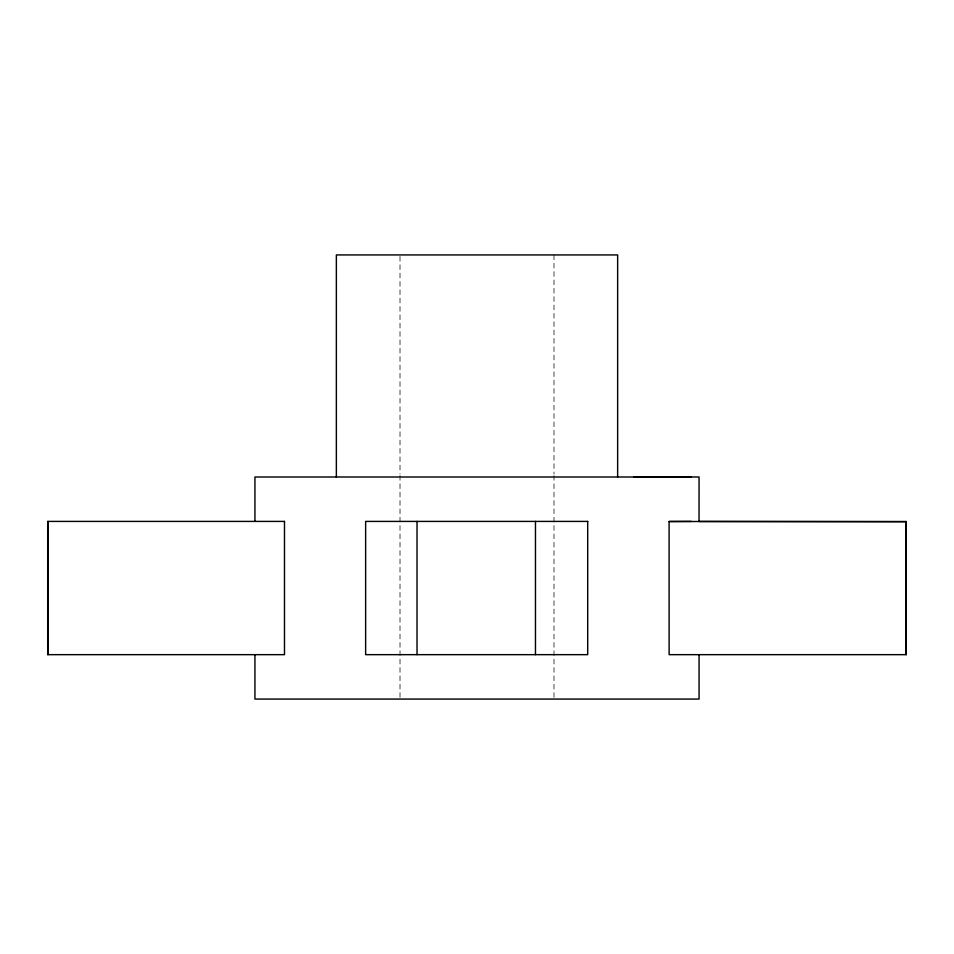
<?xml version="1.0" encoding="UTF-8"?>
<svg xmlns="http://www.w3.org/2000/svg" width="954" height="954" viewBox="0 0 954 954"><rect width="100%" height="100%" fill="white"/><g stroke="black" fill="none" stroke-linecap="round" stroke-linejoin="round"><path stroke-width="0.72" stroke-dasharray="4.77 3.58" d="M553.988 254.933L553.988 474.019M553.988 475.509L553.988 697.577M400.012 256.423L400.012 474.019M400.012 475.509L400.012 697.577"/><path stroke-width="1.43" d="M699.032 521.409L699.067 477L254.933 477L254.933 521.409M691.4 477L633.754 477M669.088 521.504L906.061 521.504L906.3 654.659L669.124 654.659L669.088 521.504L691.364 521.409M699.258 521.456L906.264 521.731M906.061 521.504L906.097 654.659M699.067 654.659L699.067 699.067L254.933 699.067L254.933 654.659M617.643 477L617.643 254.933L336.357 254.933L336.357 477M535.468 521.409L535.468 654.659M417.029 521.409L417.029 654.659M47.903 521.409L47.903 654.659M284.483 521.409L47.7 521.409L47.7 654.659L284.483 654.659L284.483 521.409M587.7 521.409L365.632 521.409L365.632 654.659L587.7 654.659L587.7 521.409"/></g></svg>
